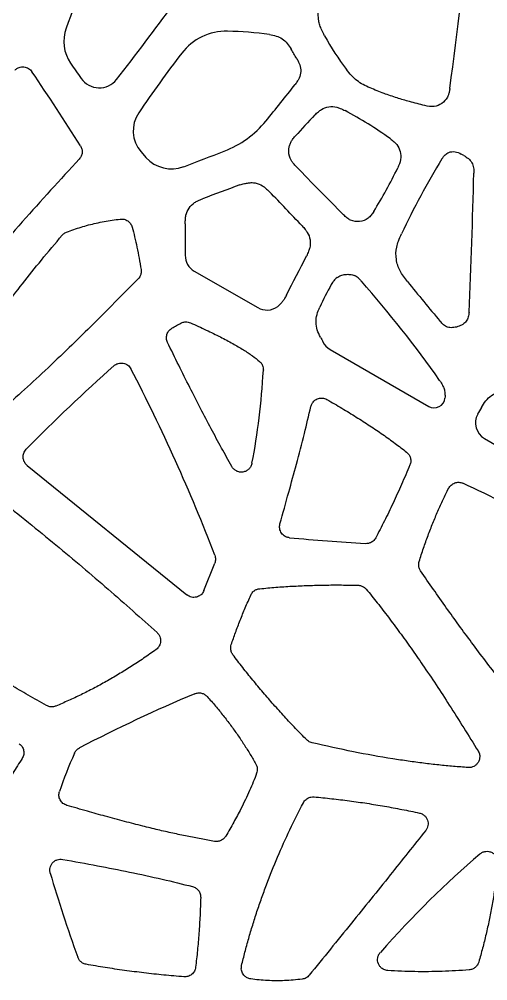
# Model space of a CAD drawing. Header units: millimetres. Extents: x -4 to 83, y 1 to 134.
# Drawn here: x 16.56 to 29.37, y 0.81 to 27.11 of the extents above; entities that cross this region are included whole.
import ezdxf

# ---------------------------------------------------------------- set-up
doc = ezdxf.new("R2010")
doc.units = ezdxf.units.MM

msp = doc.modelspace()

# ---------------------------------------------------------------- linework, layer by layer
at = {"color": 7, "linetype": 'Continuous', "lineweight": 25}
for p, q in [((19.893, 23.482), (20.027, 23.328)), ((28.719, 23.377), (28.647, 23.418)), ((21.1, 21.514), (21.099, 20.649)), ((21.349, 20.219), (23.081, 19.219)), ((25.06, 18.076), (27.76, 16.517)), ((29.285, 15.637), (30.555, 14.904)), ((16.78, 14.904), (21.145, 11.36)), ((21.612, 11.482), (21.907, 12.231))]:
    msp.add_line(p, q, dxfattribs=at)
for centre, radius, start, end in [((-98.117, 42.391), 127.613, 352.26535, 354.39942), ((157.343, -24.441), 148.632, 158.75731, 159.8084), ((-45.52, 76.033), 82.154, 322.00651, 323.80431), ((18.828, 26.499), 1.047, 159.7726, 214.7676), ((22.226, 25.242), 1.537, 88.8453, 142.6236), ((22.067, 17.369), 9.412, 81.8387, 88.8453), ((32.194, 30.731), 8.348, 209.219, 216.811), ((48.329, 5.234), 34.427, 142.5342, 145.8735), ((-30.901, -6.521), 63.954, 30.59838, 30.86862), ((139.313, 110.137), 147.717, 214.76763, 214.96301), ((-52.375, -21.176), 83.637, 32.40547, 34.06507), ((18.75, 25.828), 0.599, 214.5293, 322.2743), ((-8.84, 50.794), 41.642, 320.5289, 322.2884), ((20.551, 24.055), 0.873, 145.6185, 221.0967), ((34.489, 14.834), 13.788, 135.5603, 138.8286), ((20.233, 14.823), 11.098, 54.3398, 61.841), ((21.181, 26.063), 2.747, 291.0806, 320.6672), ((-40.937, 186.289), 174.593, 290.79858, 291.18895), ((109.479, -61.168), 124.35, 137.22375, 139.36069), ((20.726, 23.946), 0.933, 221.4946, 290.8274), ((46.438, 12.107), 21.462, 148.6018, 154.8263), ((148.868, 144.132), 173.819, 224.14134, 224.75307), ((14.172, 29.274), 14.183, 328.4203, 333.918), ((-146.09, 27.035), 175.129, 357.40207, 358.64619), ((68.739, -104.102), 134.818, 110.0145, 110.47774), ((-74.645, -71.991), 136.093, 43.36489, 43.90637), ((21.599, 20.652), 0.5, 180.2684, 240.0035), ((-130.433, 99.309), 173.69, 332.66857, 333.06522), ((30.953, 16.448), 6.773, 149.879, 155.7235), ((1.596, -1.434), 32.379, 35.1965, 41.311), ((161.895, 129.611), 173.721, 219.14954, 219.61586), ((23.331, 19.652), 0.5, 240, 306.7753), ((56.72, 34.756), 35.863, 207.1133, 207.35), ((25.31, 18.509), 0.5, 207.35, 240), ((50.01, -17.174), 46.512, 131.5631, 135.6416), ((-24.134, -5.207), 49.311, 20.9792, 27.474), ((27.908, 16.773), 0.295, 240, 353.8281), ((29.535, 16.07), 0.5, 151.5316, 240), ((37.637, 11.677), 9.717, 150.3123, 151.5316), ((15.659, -14.165), 31.41, 60.8162, 65.4838), ((32.977, 114.791), 102.265, 264.93658, 266.10078), ((38.216, -31.332), 43.396, 112.8535, 117.4552)]:
    msp.add_arc(centre, radius, start, end, dxfattribs=at)
for points, knots in [([(24.908, 26.656), (24.882, 26.706), (24.834, 26.8), (24.78, 26.937), (24.74, 27.084), (24.734, 27.274), (24.753, 27.419), (24.763, 27.502)], [0, 0, 0, 0, 0.193654, 0.360009, 0.500791, 0.713018, 1, 1, 1, 1]), ([(23.403, 26.686), (23.464, 26.676), (23.587, 26.656), (23.757, 26.577), (23.896, 26.45), (23.961, 26.345), (23.994, 26.292)], [0, 0, 0, 0, 0.25146, 0.499896, 0.748301, 1, 1, 1, 1]), ([(16.448, 25.713), (16.459, 25.723), (16.48, 25.743), (16.517, 25.767), (16.563, 25.789), (16.621, 25.803), (16.688, 25.805), (16.754, 25.792), (16.815, 25.764), (16.869, 25.725), (16.896, 25.69), (16.909, 25.672)], [0, 0, 0, 0, 0.083372, 0.165329, 0.247675, 0.373503, 0.500362, 0.623395, 0.75174, 0.874303, 1, 1, 1, 1]), ([(24.148, 26.033), (24.166, 26), (24.197, 25.944), (24.248, 25.83), (24.269, 25.678), (24.234, 25.526), (24.168, 25.411), (24.127, 25.355), (24.103, 25.322)], [0, 0, 0, 0, 0.14418, 0.250382, 0.48517, 0.727383, 0.841427, 1, 1, 1, 1]), ([(26.152, 25.229), (26.089, 25.257), (25.964, 25.314), (25.79, 25.425), (25.638, 25.566), (25.553, 25.675), (25.51, 25.729)], [0, 0, 0, 0, 0.25007, 0.499566, 0.749074, 1, 1, 1, 1]), ([(27.648, 24.744), (27.509, 24.779), (27.255, 24.844), (26.883, 24.953), (26.523, 25.078), (26.28, 25.177), (26.152, 25.229)], [0, 0, 0, 0, 0.273983, 0.498845, 0.737842, 1, 1, 1, 1]), ([(28.335, 25.216), (28.33, 25.183), (28.32, 25.123), (28.297, 25.041), (28.249, 24.923), (28.122, 24.793), (27.896, 24.694), (27.734, 24.727), (27.648, 24.744)], [0, 0, 0, 0, 0.101642, 0.189489, 0.264615, 0.497979, 0.734062, 1, 1, 1, 1]), ([(24.644, 24.488), (24.677, 24.518), (24.733, 24.572), (24.852, 24.663), (25.025, 24.723), (25.208, 24.718), (25.354, 24.665), (25.428, 24.628), (25.47, 24.607)], [0, 0, 0, 0, 0.146392, 0.255685, 0.49096, 0.731108, 0.843276, 1, 1, 1, 1]), ([(24.131, 23.08), (24.107, 23.106), (24.061, 23.155), (24.006, 23.23), (23.939, 23.355), (23.921, 23.503), (23.947, 23.648), (23.983, 23.738), (24.038, 23.826), (24.085, 23.88), (24.11, 23.911)], [0, 0, 0, 0, 0.114702, 0.213791, 0.298711, 0.56593, 0.667602, 0.770588, 0.873147, 1, 1, 1, 1]), ([(26.703, 23.84), (26.739, 23.811), (26.802, 23.762), (26.912, 23.655), (26.991, 23.488), (27.007, 23.255), (26.943, 23.113), (26.91, 23.038)], [0, 0, 0, 0, 0.150367, 0.261798, 0.498297, 0.735872, 1, 1, 1, 1]), ([(18.237, 23.646), (18.245, 23.631), (18.261, 23.603), (18.277, 23.557), (18.284, 23.508), (18.283, 23.443), (18.265, 23.361), (18.224, 23.309), (18.204, 23.283)], [0, 0, 0, 0, 0.125946, 0.249089, 0.372922, 0.500878, 0.750315, 1, 1, 1, 1]), ([(28.119, 23.289), (28.133, 23.309), (28.159, 23.348), (28.204, 23.397), (28.252, 23.436), (28.313, 23.468), (28.388, 23.487), (28.51, 23.489), (28.592, 23.447), (28.647, 23.418)], [0, 0, 0, 0, 0.119574, 0.227518, 0.326057, 0.418101, 0.560638, 0.70063, 1, 1, 1, 1]), ([(28.719, 23.377), (28.761, 23.351), (28.844, 23.299), (28.945, 23.188), (28.988, 23.045), (28.99, 22.947), (28.99, 22.898)], [0, 0, 0, 0, 0.252278, 0.500052, 0.747838, 1, 1, 1, 1]), ([(22.597, 22.574), (22.637, 22.587), (22.713, 22.61), (22.823, 22.632), (22.923, 22.639), (23.058, 22.627), (23.188, 22.574), (23.31, 22.478), (23.371, 22.421), (23.407, 22.388)], [0, 0, 0, 0, 0.141498, 0.267036, 0.378125, 0.476936, 0.721114, 0.834163, 1, 1, 1, 1]), ([(21.1, 21.514), (21.101, 21.558), (21.103, 21.636), (21.122, 21.783), (21.195, 21.948), (21.322, 22.077), (21.456, 22.149), (21.531, 22.179), (21.574, 22.197)], [0, 0, 0, 0, 0.147996, 0.257622, 0.493281, 0.73273, 0.845473, 1, 1, 1, 1]), ([(26.254, 21.847), (26.232, 21.813), (26.188, 21.746), (26.073, 21.628), (25.87, 21.557), (25.655, 21.581), (25.518, 21.672), (25.459, 21.728), (25.431, 21.755)], [0, 0, 0, 0, 0.122309, 0.247241, 0.499684, 0.753377, 0.878365, 1, 1, 1, 1]), ([(17.856, 21.283), (17.921, 21.308), (18.051, 21.357), (18.252, 21.422), (18.457, 21.48), (18.667, 21.531), (18.882, 21.575), (19.102, 21.612), (19.251, 21.631), (19.326, 21.64)], [0, 0, 0, 0, 0.137296, 0.276107, 0.416644, 0.559111, 0.703703, 0.850607, 1, 1, 1, 1]), ([(19.326, 21.64), (19.344, 21.642), (19.379, 21.644), (19.431, 21.636), (19.481, 21.618), (19.543, 21.584), (19.611, 21.522), (19.636, 21.455), (19.649, 21.421)], [0, 0, 0, 0, 0.126021, 0.248629, 0.371934, 0.499973, 0.749991, 1, 1, 1, 1]), ([(19.649, 21.421), (19.672, 21.332), (19.72, 21.15), (19.782, 20.866), (19.842, 20.568), (19.876, 20.364), (19.894, 20.26)], [0, 0, 0, 0, 0.232585, 0.476669, 0.732424, 1, 1, 1, 1]), ([(24.294, 21.457), (24.324, 21.424), (24.375, 21.366), (24.464, 21.247), (24.525, 21.076), (24.521, 20.894), (24.471, 20.748), (24.436, 20.674), (24.416, 20.631)], [0, 0, 0, 0, 0.146819, 0.255195, 0.490703, 0.730842, 0.843462, 1, 1, 1, 1]), ([(14.972, 17.38), (15.025, 17.479), (15.135, 17.68), (15.315, 17.981), (15.509, 18.29), (15.718, 18.606), (15.943, 18.929), (16.252, 19.354), (16.659, 19.887), (17.178, 20.535), (17.547, 20.973), (17.738, 21.199)], [0, 0, 0, 0, 0.071238, 0.145423, 0.222609, 0.302845, 0.386173, 0.472633, 0.636481, 0.81224, 1, 1, 1, 1]), ([(17.738, 21.199), (17.749, 21.211), (17.771, 21.234), (17.811, 21.263), (17.841, 21.276), (17.856, 21.283)], [0, 0, 0, 0, 0.334491, 0.664757, 1, 1, 1, 1]), ([(27.175, 19.934), (27.101, 20.027), (26.959, 20.206), (26.852, 20.537), (26.861, 20.822), (26.932, 21.054), (26.985, 21.171), (27.015, 21.237)], [0, 0, 0, 0, 0.251296, 0.484767, 0.725613, 0.847001, 1, 1, 1, 1]), ([(19.894, 20.26), (19.896, 20.244), (19.9, 20.213), (19.896, 20.166), (19.883, 20.113), (19.858, 20.055), (19.827, 20.019), (19.812, 20.002)], [0, 0, 0, 0, 0.166432, 0.331749, 0.500092, 0.74998, 1, 1, 1, 1]), ([(19.812, 20.002), (19.572, 19.758), (19.115, 19.297), (18.462, 18.647), (17.828, 18.027), (17.2, 17.429), (16.565, 16.844), (16.148, 16.48), (15.946, 16.305)], [0, 0, 0, 0, 0.191748, 0.363876, 0.516395, 0.689187, 0.850368, 1, 1, 1, 1]), ([(25.25, 20.039), (25.266, 20.05), (25.299, 20.072), (25.355, 20.097), (25.416, 20.116), (25.459, 20.123), (25.48, 20.126)], [0, 0, 0, 0, 0.233734, 0.479113, 0.737263, 1, 1, 1, 1]), ([(25.48, 20.126), (25.502, 20.128), (25.545, 20.131), (25.608, 20.126), (25.669, 20.115), (25.706, 20.101), (25.724, 20.094)], [0, 0, 0, 0, 0.261234, 0.520701, 0.764955, 1, 1, 1, 1]), ([(25.829, 20.029), (25.842, 20.018), (25.873, 19.99), (25.9, 19.959), (25.917, 19.941)], [0, 0, 0, 0, 0.416135, 1, 1, 1, 1]), ([(25.095, 19.847), (25.107, 19.868), (25.128, 19.904), (25.152, 19.938), (25.162, 19.952)], [0, 0, 0, 0, 0.583692, 1, 1, 1, 1]), ([(23.867, 19.561), (23.849, 19.528), (23.818, 19.471), (23.768, 19.389), (23.707, 19.318), (23.657, 19.275), (23.63, 19.252)], [0, 0, 0, 0, 0.288246, 0.497015, 0.72747, 1, 1, 1, 1]), ([(24.798, 18.411), (24.766, 18.476), (24.702, 18.605), (24.667, 18.819), (24.694, 19.035), (24.751, 19.167), (24.779, 19.233)], [0, 0, 0, 0, 0.251848, 0.500099, 0.748667, 1, 1, 1, 1]), ([(28.859, 19.097), (28.857, 19.074), (28.854, 19.029), (28.837, 18.943), (28.791, 18.843), (28.688, 18.75), (28.554, 18.694), (28.411, 18.664), (28.271, 18.674), (28.157, 18.744), (28.101, 18.808), (28.072, 18.841)], [0, 0, 0, 0, 0.064552, 0.125805, 0.24246, 0.361327, 0.500778, 0.640351, 0.76432, 0.878681, 1, 1, 1, 1]), ([(20.735, 18.656), (20.777, 18.68), (20.858, 18.727), (20.94, 18.772), (20.979, 18.793)], [0, 0, 0, 0, 0.5214, 1, 1, 1, 1]), ([(20.979, 18.793), (20.992, 18.8), (21.019, 18.813), (21.063, 18.824), (21.116, 18.83), (21.178, 18.827), (21.22, 18.811), (21.242, 18.803)], [0, 0, 0, 0, 0.166404, 0.331854, 0.500242, 0.749997, 1, 1, 1, 1]), ([(21.242, 18.803), (21.387, 18.738), (21.663, 18.614), (22.05, 18.424), (22.39, 18.244), (22.682, 18.073), (22.928, 17.912), (23.069, 17.798), (23.134, 17.746)], [0, 0, 0, 0, 0.219676, 0.41781, 0.594584, 0.750254, 0.885199, 1, 1, 1, 1]), ([(20.616, 18.268), (20.609, 18.285), (20.594, 18.319), (20.585, 18.374), (20.587, 18.43), (20.603, 18.503), (20.644, 18.591), (20.705, 18.634), (20.735, 18.656)], [0, 0, 0, 0, 0.126523, 0.249384, 0.373224, 0.502579, 0.751868, 1, 1, 1, 1]), ([(22.371, 14.875), (22.278, 15.042), (22.088, 15.385), (21.804, 15.913), (21.515, 16.466), (21.22, 17.044), (20.918, 17.647), (20.718, 18.058), (20.616, 18.268)], [0, 0, 0, 0, 0.150575, 0.307563, 0.470983, 0.640852, 0.817186, 1, 1, 1, 1]), ([(19.152, 17.628), (19.164, 17.638), (19.187, 17.657), (19.227, 17.678), (19.276, 17.696), (19.337, 17.706), (19.405, 17.701), (19.471, 17.681), (19.529, 17.647), (19.58, 17.601), (19.603, 17.562), (19.615, 17.543)], [0, 0, 0, 0, 0.083859, 0.165973, 0.248265, 0.37455, 0.5022, 0.624324, 0.751784, 0.874351, 1, 1, 1, 1]), ([(23.134, 17.746), (23.145, 17.735), (23.167, 17.715), (23.193, 17.677), (23.217, 17.63), (23.236, 17.572), (23.236, 17.526), (23.236, 17.504)], [0, 0, 0, 0, 0.166442, 0.331906, 0.500267, 0.749791, 1, 1, 1, 1]), ([(28.055, 17.229), (28.082, 17.186), (28.129, 17.111), (28.183, 16.995), (28.204, 16.873), (28.203, 16.788), (28.202, 16.741)], [0, 0, 0, 0, 0.289977, 0.511799, 0.729394, 1, 1, 1, 1]), ([(29.196, 16.489), (29.233, 16.551), (29.306, 16.675), (29.467, 16.822), (29.663, 16.916), (29.805, 16.937), (29.877, 16.948)], [0, 0, 0, 0, 0.251576, 0.499893, 0.748298, 1, 1, 1, 1]), ([(24.536, 16.512), (24.54, 16.527), (24.548, 16.557), (24.569, 16.598), (24.6, 16.643), (24.646, 16.686), (24.706, 16.722), (24.773, 16.742), (24.843, 16.746), (24.912, 16.735), (24.954, 16.715), (24.975, 16.705)], [0, 0, 0, 0, 0.083872, 0.165977, 0.248343, 0.374808, 0.502409, 0.624317, 0.751619, 0.87411, 1, 1, 1, 1]), ([(24.975, 16.705), (25.112, 16.626), (25.382, 16.47), (25.773, 16.23), (26.146, 15.991), (26.5, 15.751), (26.835, 15.511), (27.049, 15.346), (27.154, 15.265)], [0, 0, 0, 0, 0.181722, 0.357296, 0.526809, 0.690357, 0.848048, 1, 1, 1, 1]), ([(23.69, 13.303), (23.771, 13.592), (23.922, 14.135), (24.146, 14.958), (24.351, 15.738), (24.477, 16.266), (24.536, 16.512)], [0, 0, 0, 0, 0.270931, 0.509849, 0.770686, 1, 1, 1, 1]), ([(16.78, 14.904), (16.768, 14.915), (16.743, 14.937), (16.713, 14.977), (16.691, 15.021), (16.676, 15.068), (16.667, 15.143), (16.677, 15.246), (16.729, 15.312), (16.755, 15.345)], [0, 0, 0, 0, 0.102208, 0.200547, 0.297908, 0.397268, 0.50143, 0.750884, 1, 1, 1, 1]), ([(27.154, 15.265), (27.166, 15.255), (27.19, 15.234), (27.22, 15.195), (27.243, 15.152), (27.264, 15.091), (27.274, 15.008), (27.254, 14.946), (27.244, 14.915)], [0, 0, 0, 0, 0.125934, 0.249092, 0.372899, 0.500727, 0.75028, 1, 1, 1, 1]), ([(22.925, 14.964), (22.922, 14.949), (22.915, 14.919), (22.896, 14.876), (22.871, 14.837), (22.831, 14.791), (22.768, 14.745), (22.679, 14.717), (22.586, 14.717), (22.499, 14.746), (22.422, 14.798), (22.388, 14.849), (22.371, 14.875)], [0, 0, 0, 0, 0.063727, 0.126138, 0.188686, 0.252812, 0.377092, 0.503577, 0.626321, 0.752312, 0.875024, 1, 1, 1, 1]), ([(27.244, 14.915), (27.168, 14.736), (27.019, 14.385), (26.785, 13.874), (26.551, 13.387), (26.387, 13.074), (26.307, 12.92)], [0, 0, 0, 0, 0.264303, 0.518985, 0.764171, 1, 1, 1, 1]), ([(27.496, 12.277), (27.535, 12.397), (27.612, 12.635), (27.737, 12.984), (27.868, 13.323), (28.006, 13.651), (28.15, 13.969), (28.252, 14.175), (28.303, 14.278)], [0, 0, 0, 0, 0.175372, 0.347102, 0.515303, 0.680099, 0.841619, 1, 1, 1, 1]), ([(28.303, 14.278), (28.313, 14.294), (28.331, 14.327), (28.371, 14.368), (28.417, 14.401), (28.487, 14.432), (28.584, 14.451), (28.657, 14.426), (28.693, 14.414)], [0, 0, 0, 0, 0.12659, 0.249114, 0.372362, 0.501042, 0.750575, 1, 1, 1, 1]), ([(16.042, 13.963), (16.299, 13.757), (16.809, 13.349), (17.557, 12.735), (18.284, 12.127), (18.987, 11.524), (19.668, 10.927), (20.111, 10.526), (20.33, 10.328)], [0, 0, 0, 0, 0.175929, 0.348127, 0.516613, 0.681406, 0.842528, 1, 1, 1, 1]), ([(23.951, 12.925), (23.937, 12.927), (23.908, 12.93), (23.867, 12.943), (23.821, 12.965), (23.774, 13), (23.73, 13.05), (23.698, 13.109), (23.681, 13.172), (23.676, 13.239), (23.685, 13.281), (23.69, 13.303)], [0, 0, 0, 0, 0.083117, 0.164718, 0.24656, 0.372629, 0.499991, 0.622621, 0.750552, 0.873728, 1, 1, 1, 1]), ([(26.307, 12.92), (26.297, 12.904), (26.278, 12.871), (26.237, 12.83), (26.182, 12.793), (26.109, 12.763), (26.052, 12.763), (26.023, 12.762)], [0, 0, 0, 0, 0.16685, 0.331562, 0.500403, 0.750026, 1, 1, 1, 1]), ([(21.908, 12.448), (21.913, 12.43), (21.925, 12.395), (21.929, 12.34), (21.924, 12.284), (21.913, 12.249), (21.907, 12.231)], [0, 0, 0, 0, 0.248969, 0.500074, 0.749633, 1, 1, 1, 1]), ([(27.534, 12.018), (27.526, 12.031), (27.511, 12.056), (27.494, 12.099), (27.483, 12.15), (27.48, 12.211), (27.491, 12.255), (27.496, 12.277)], [0, 0, 0, 0, 0.166341, 0.331815, 0.500266, 0.749882, 1, 1, 1, 1]), ([(30.795, 7.712), (30.672, 7.856), (30.424, 8.149), (30.055, 8.602), (29.682, 9.071), (29.305, 9.558), (28.82, 10.204), (28.224, 11.022), (27.768, 11.681), (27.534, 12.018)], [0, 0, 0, 0, 0.105141, 0.213187, 0.324161, 0.438085, 0.554977, 0.772499, 1, 1, 1, 1]), ([(23.136, 11.53), (23.283, 11.544), (23.576, 11.571), (24.019, 11.6), (24.466, 11.62), (24.916, 11.631), (25.37, 11.634), (25.674, 11.628), (25.827, 11.625)], [0, 0, 0, 0, 0.163574, 0.328287, 0.494215, 0.661429, 0.830001, 1, 1, 1, 1]), ([(25.827, 11.625), (25.841, 11.624), (25.869, 11.622), (25.911, 11.611), (25.957, 11.593), (26.006, 11.563), (26.035, 11.532), (26.05, 11.516)], [0, 0, 0, 0, 0.16634, 0.331942, 0.500231, 0.749807, 1, 1, 1, 1]), ([(21.612, 11.482), (21.604, 11.464), (21.588, 11.43), (21.554, 11.384), (21.513, 11.348), (21.465, 11.32), (21.385, 11.292), (21.266, 11.282), (21.186, 11.334), (21.145, 11.36)], [0, 0, 0, 0, 0.104312, 0.202899, 0.299449, 0.397879, 0.501893, 0.750155, 1, 1, 1, 1]), ([(22.359, 10), (22.397, 10.11), (22.473, 10.334), (22.602, 10.669), (22.741, 11.011), (22.842, 11.239), (22.893, 11.355)], [0, 0, 0, 0, 0.239475, 0.485863, 0.739323, 1, 1, 1, 1]), ([(22.893, 11.355), (22.901, 11.371), (22.917, 11.402), (22.951, 11.442), (22.997, 11.482), (23.059, 11.517), (23.111, 11.526), (23.136, 11.53)], [0, 0, 0, 0, 0.166665, 0.331715, 0.500341, 0.749887, 1, 1, 1, 1]), ([(26.05, 11.516), (26.15, 11.392), (26.356, 11.139), (26.659, 10.746), (26.967, 10.332), (27.278, 9.899), (27.736, 9.239), (28.353, 8.306), (28.847, 7.513), (29.107, 7.094)], [0, 0, 0, 0, 0.089009, 0.181385, 0.277161, 0.376366, 0.479029, 0.724981, 1, 1, 1, 1]), ([(20.33, 10.328), (20.341, 10.318), (20.362, 10.297), (20.387, 10.261), (20.41, 10.215), (20.427, 10.158), (20.431, 10.091), (20.419, 10.024), (20.394, 9.963), (20.355, 9.907), (20.321, 9.879), (20.303, 9.864)], [0, 0, 0, 0, 0.083365, 0.165087, 0.246986, 0.372794, 0.50001, 0.621989, 0.74927, 0.873237, 1, 1, 1, 1]), ([(17.306, 8.337), (17.139, 8.431), (16.812, 8.614), (16.338, 8.895), (15.887, 9.173), (15.461, 9.45), (15.058, 9.723), (14.801, 9.91), (14.676, 10.002)], [0, 0, 0, 0, 0.183952, 0.360895, 0.530895, 0.694022, 0.85036, 1, 1, 1, 1]), ([(22.403, 9.726), (22.394, 9.739), (22.376, 9.765), (22.357, 9.81), (22.344, 9.865), (22.34, 9.93), (22.352, 9.977), (22.359, 10)], [0, 0, 0, 0, 0.166397, 0.33173, 0.500401, 0.749966, 1, 1, 1, 1]), ([(20.303, 9.864), (20.19, 9.785), (19.965, 9.626), (19.623, 9.402), (19.281, 9.189), (18.939, 8.99), (18.597, 8.803), (18.254, 8.63), (17.911, 8.468), (17.679, 8.37), (17.565, 8.322)], [0, 0, 0, 0, 0.132024, 0.261845, 0.389556, 0.515252, 0.639036, 0.761014, 0.881297, 1, 1, 1, 1]), ([(24.425, 7.395), (24.321, 7.5), (24.114, 7.709), (23.812, 8.031), (23.517, 8.358), (23.228, 8.691), (22.946, 9.03), (22.67, 9.374), (22.492, 9.608), (22.403, 9.726)], [0, 0, 0, 0, 0.143004, 0.285861, 0.42863, 0.57137, 0.714139, 0.856996, 1, 1, 1, 1]), ([(21.362, 8.658), (21.377, 8.663), (21.406, 8.674), (21.452, 8.681), (21.498, 8.682), (21.56, 8.672), (21.634, 8.645), (21.68, 8.602), (21.702, 8.581)], [0, 0, 0, 0, 0.125778, 0.249075, 0.37302, 0.50069, 0.750156, 1, 1, 1, 1]), ([(21.702, 8.581), (21.777, 8.494), (21.927, 8.324), (22.139, 8.062), (22.341, 7.799), (22.531, 7.535), (22.71, 7.269), (22.878, 7.002), (22.982, 6.821), (23.034, 6.731)], [0, 0, 0, 0, 0.150358, 0.298001, 0.443051, 0.585637, 0.725895, 0.863966, 1, 1, 1, 1]), ([(17.565, 8.322), (17.551, 8.317), (17.523, 8.307), (17.478, 8.3), (17.426, 8.299), (17.366, 8.308), (17.326, 8.327), (17.306, 8.337)], [0, 0, 0, 0, 0.166318, 0.331811, 0.500246, 0.749952, 1, 1, 1, 1]), ([(24.568, 7.316), (24.55, 7.321), (24.515, 7.331), (24.466, 7.358), (24.439, 7.383), (24.425, 7.395)], [0, 0, 0, 0, 0.335268, 0.664696, 1, 1, 1, 1]), ([(16.562, 7.291), (16.578, 7.279), (16.607, 7.256), (16.642, 7.212), (16.668, 7.161), (16.689, 7.088), (16.694, 6.99), (16.66, 6.922), (16.643, 6.888)], [0, 0, 0, 0, 0.126539, 0.249064, 0.37231, 0.500931, 0.750577, 1, 1, 1, 1]), ([(18.073, 7.033), (18.08, 7.048), (18.096, 7.078), (18.127, 7.117), (18.165, 7.151), (18.194, 7.168), (18.208, 7.177)], [0, 0, 0, 0, 0.248938, 0.499912, 0.749601, 1, 1, 1, 1]), ([(28.833, 6.639), (28.7, 6.649), (28.432, 6.669), (28.027, 6.708), (27.615, 6.756), (27.196, 6.812), (26.555, 6.909), (25.675, 7.066), (24.944, 7.231), (24.568, 7.316)], [0, 0, 0, 0, 0.092384, 0.186516, 0.282431, 0.380158, 0.479727, 0.732568, 1, 1, 1, 1]), ([(16.643, 6.888), (16.557, 6.753), (16.387, 6.484), (16.214, 6.218), (16.127, 6.086)], [0, 0, 0, 0, 0.502266, 1, 1, 1, 1]), ([(29.107, 7.094), (29.116, 7.077), (29.134, 7.045), (29.149, 6.992), (29.155, 6.929), (29.145, 6.855), (29.113, 6.779), (29.06, 6.714), (28.992, 6.668), (28.915, 6.639), (28.86, 6.639), (28.833, 6.639)], [0, 0, 0, 0, 0.08507, 0.167496, 0.250177, 0.377114, 0.504149, 0.625207, 0.75298, 0.874485, 1, 1, 1, 1]), ([(23.034, 6.731), (23.04, 6.719), (23.053, 6.693), (23.065, 6.652), (23.072, 6.602), (23.072, 6.544), (23.059, 6.503), (23.053, 6.482)], [0, 0, 0, 0, 0.166059, 0.331643, 0.500237, 0.75014, 1, 1, 1, 1]), ([(23.053, 6.482), (23.023, 6.404), (22.962, 6.244), (22.859, 6.005), (22.746, 5.759), (22.603, 5.47), (22.424, 5.136), (22.281, 4.889), (22.207, 4.762)], [0, 0, 0, 0, 0.130868, 0.266686, 0.407584, 0.553675, 0.770694, 1, 1, 1, 1]), ([(17.862, 5.605), (17.843, 5.612), (17.805, 5.625), (17.755, 5.658), (17.713, 5.701), (17.67, 5.769), (17.636, 5.868), (17.653, 5.947), (17.662, 5.987)], [0, 0, 0, 0, 0.126888, 0.249191, 0.372279, 0.501423, 0.750835, 1, 1, 1, 1]), ([(24.33, 5.677), (24.34, 5.694), (24.36, 5.728), (24.402, 5.769), (24.459, 5.808), (24.534, 5.837), (24.593, 5.836), (24.622, 5.836)], [0, 0, 0, 0, 0.166922, 0.331537, 0.500459, 0.750005, 1, 1, 1, 1]), ([(24.622, 5.836), (24.784, 5.82), (25.106, 5.789), (25.589, 5.73), (26.07, 5.662), (26.549, 5.583), (27.027, 5.495), (27.344, 5.428), (27.503, 5.395)], [0, 0, 0, 0, 0.166784, 0.333427, 0.5, 0.666573, 0.833216, 1, 1, 1, 1]), ([(21.9, 4.62), (21.777, 4.641), (21.528, 4.685), (21.148, 4.76), (20.755, 4.843), (20.35, 4.936), (19.912, 5.042), (19.431, 5.166), (18.927, 5.302), (18.4, 5.45), (18.05, 5.551), (17.862, 5.605)], [0, 0, 0, 0, 0.089752, 0.182861, 0.279353, 0.379249, 0.48257, 0.604955, 0.73703, 0.859394, 1, 1, 1, 1]), ([(22.641, 1.222), (22.671, 1.345), (22.732, 1.592), (22.834, 1.961), (22.943, 2.33), (23.061, 2.698), (23.187, 3.067), (23.37, 3.566), (23.622, 4.194), (23.956, 4.943), (24.205, 5.432), (24.33, 5.677)], [0, 0, 0, 0, 0.079727, 0.159838, 0.240367, 0.321351, 0.402823, 0.484819, 0.655461, 0.827093, 1, 1, 1, 1]), ([(27.503, 5.395), (27.519, 5.39), (27.552, 5.382), (27.597, 5.359), (27.644, 5.324), (27.69, 5.273), (27.725, 5.204), (27.741, 5.129), (27.737, 5.054), (27.717, 4.98), (27.688, 4.938), (27.674, 4.917)], [0, 0, 0, 0, 0.084237, 0.166253, 0.24846, 0.375136, 0.502438, 0.624193, 0.752064, 0.874299, 1, 1, 1, 1]), ([(22.207, 4.762), (22.199, 4.75), (22.182, 4.724), (22.151, 4.692), (22.116, 4.665), (22.063, 4.636), (21.99, 4.612), (21.93, 4.617), (21.9, 4.62)], [0, 0, 0, 0, 0.125697, 0.249099, 0.37312, 0.50063, 0.750157, 1, 1, 1, 1]), ([(27.674, 4.917), (27.351, 4.511), (26.677, 3.663), (25.615, 2.344), (24.876, 1.432), (24.492, 0.958)], [0, 0, 0, 0, 0.306448, 0.63978, 1, 1, 1, 1]), ([(29.153, 4.273), (29.165, 4.282), (29.188, 4.301), (29.228, 4.322), (29.271, 4.337), (29.33, 4.349), (29.406, 4.347), (29.491, 4.316), (29.564, 4.263), (29.616, 4.19), (29.647, 4.105), (29.646, 4.047), (29.645, 4.017)], [0, 0, 0, 0, 0.063837, 0.126407, 0.189108, 0.25333, 0.378058, 0.504957, 0.627874, 0.754255, 0.876052, 1, 1, 1, 1]), ([(17.411, 3.75), (17.407, 3.766), (17.399, 3.799), (17.398, 3.849), (17.406, 3.908), (17.43, 3.972), (17.473, 4.036), (17.531, 4.086), (17.6, 4.119), (17.675, 4.136), (17.725, 4.13), (17.75, 4.127)], [0, 0, 0, 0, 0.084224, 0.166256, 0.248515, 0.375147, 0.502338, 0.624213, 0.752232, 0.874311, 1, 1, 1, 1]), ([(17.75, 4.127), (18.069, 4.07), (18.679, 3.96), (19.587, 3.78), (20.452, 3.594), (21.024, 3.452), (21.299, 3.383)], [0, 0, 0, 0, 0.267568, 0.512714, 0.765463, 1, 1, 1, 1]), ([(29.645, 4.017), (29.631, 3.886), (29.604, 3.625), (29.549, 3.236), (29.486, 2.848), (29.411, 2.463), (29.326, 2.079), (29.232, 1.698), (29.161, 1.445), (29.125, 1.319)], [0, 0, 0, 0, 0.143111, 0.285968, 0.428673, 0.571327, 0.714032, 0.856889, 1, 1, 1, 1]), ([(21.299, 3.383), (21.316, 3.378), (21.348, 3.369), (21.391, 3.344), (21.431, 3.313), (21.475, 3.262), (21.517, 3.187), (21.522, 3.119), (21.524, 3.086)], [0, 0, 0, 0, 0.126065, 0.249109, 0.372815, 0.500803, 0.750285, 1, 1, 1, 1]), ([(21.524, 3.086), (21.518, 2.92), (21.507, 2.594), (21.477, 2.11), (21.437, 1.639), (21.401, 1.329), (21.383, 1.176)], [0, 0, 0, 0, 0.258796, 0.511633, 0.758651, 1, 1, 1, 1]), ([(26.639, 1.088), (26.62, 1.09), (26.583, 1.094), (26.531, 1.113), (26.475, 1.146), (26.419, 1.197), (26.377, 1.271), (26.356, 1.353), (26.36, 1.437), (26.384, 1.518), (26.418, 1.562), (26.435, 1.584)], [0, 0, 0, 0, 0.083349, 0.165622, 0.249634, 0.374536, 0.501646, 0.625365, 0.752419, 0.875265, 1, 1, 1, 1]), ([(18.392, 1.257), (18.375, 1.26), (18.341, 1.268), (18.294, 1.291), (18.244, 1.326), (18.195, 1.378), (18.174, 1.426), (18.163, 1.45)], [0, 0, 0, 0, 0.166592, 0.331648, 0.500346, 0.749951, 1, 1, 1, 1]), ([(29.125, 1.319), (29.12, 1.305), (29.11, 1.276), (29.088, 1.237), (29.061, 1.202), (29.017, 1.16), (28.952, 1.119), (28.892, 1.11), (28.862, 1.105)], [0, 0, 0, 0, 0.125779, 0.249205, 0.373203, 0.500656, 0.750059, 1, 1, 1, 1]), ([(21.063, 0.915), (20.88, 0.93), (20.516, 0.961), (19.975, 1.02), (19.441, 1.089), (18.913, 1.166), (18.565, 1.227), (18.392, 1.257)], [0, 0, 0, 0, 0.204427, 0.406565, 0.606489, 0.804274, 1, 1, 1, 1]), ([(21.383, 1.176), (21.38, 1.157), (21.374, 1.119), (21.351, 1.067), (21.318, 1.02), (21.263, 0.967), (21.178, 0.917), (21.101, 0.915), (21.063, 0.915)], [0, 0, 0, 0, 0.126692, 0.249234, 0.37242, 0.500973, 0.750453, 1, 1, 1, 1]), ([(22.89, 0.856), (22.874, 0.859), (22.841, 0.865), (22.795, 0.884), (22.753, 0.91), (22.716, 0.944), (22.669, 1.002), (22.625, 1.097), (22.636, 1.18), (22.641, 1.222)], [0, 0, 0, 0, 0.102452, 0.200966, 0.29846, 0.397946, 0.502261, 0.75142, 1, 1, 1, 1]), ([(28.862, 1.105), (28.739, 1.096), (28.492, 1.077), (28.121, 1.061), (27.751, 1.054), (27.38, 1.055), (27.009, 1.066), (26.762, 1.08), (26.639, 1.088)], [0, 0, 0, 0, 0.166836, 0.333469, 0.5, 0.666531, 0.833164, 1, 1, 1, 1]), ([(24.297, 0.85), (24.216, 0.841), (24.057, 0.823), (23.819, 0.81), (23.583, 0.805), (23.35, 0.811), (23.119, 0.827), (22.966, 0.846), (22.89, 0.856)], [0, 0, 0, 0, 0.171508, 0.340666, 0.507777, 0.673153, 0.837117, 1, 1, 1, 1]), ([(24.492, 0.958), (24.479, 0.944), (24.453, 0.916), (24.405, 0.884), (24.353, 0.86), (24.315, 0.853), (24.297, 0.85)], [0, 0, 0, 0, 0.248089, 0.498941, 0.748883, 1, 1, 1, 1])]:
    msp.add_open_spline(points, degree=3, knots=knots, dxfattribs=at)
for points in [[(25.25, 20.039), (25.218, 20.015), (25.188, 19.986), (25.162, 19.952)], [(25.829, 20.029), (25.797, 20.057), (25.761, 20.079), (25.724, 20.094)], [(22.925, 14.964), (23.083, 15.771), (23.189, 16.62), (23.236, 17.504)], [(18.073, 7.033), (17.915, 6.676), (17.776, 6.328), (17.662, 5.987)], [(29.153, 4.273), (28.234, 3.484), (27.323, 2.589), (26.435, 1.584)], [(17.411, 3.75), (17.629, 3.002), (17.881, 2.236), (18.163, 1.45)]]:
    msp.add_open_spline(points, degree=3, dxfattribs=at)

doc.saveas('drawing.dxf')
